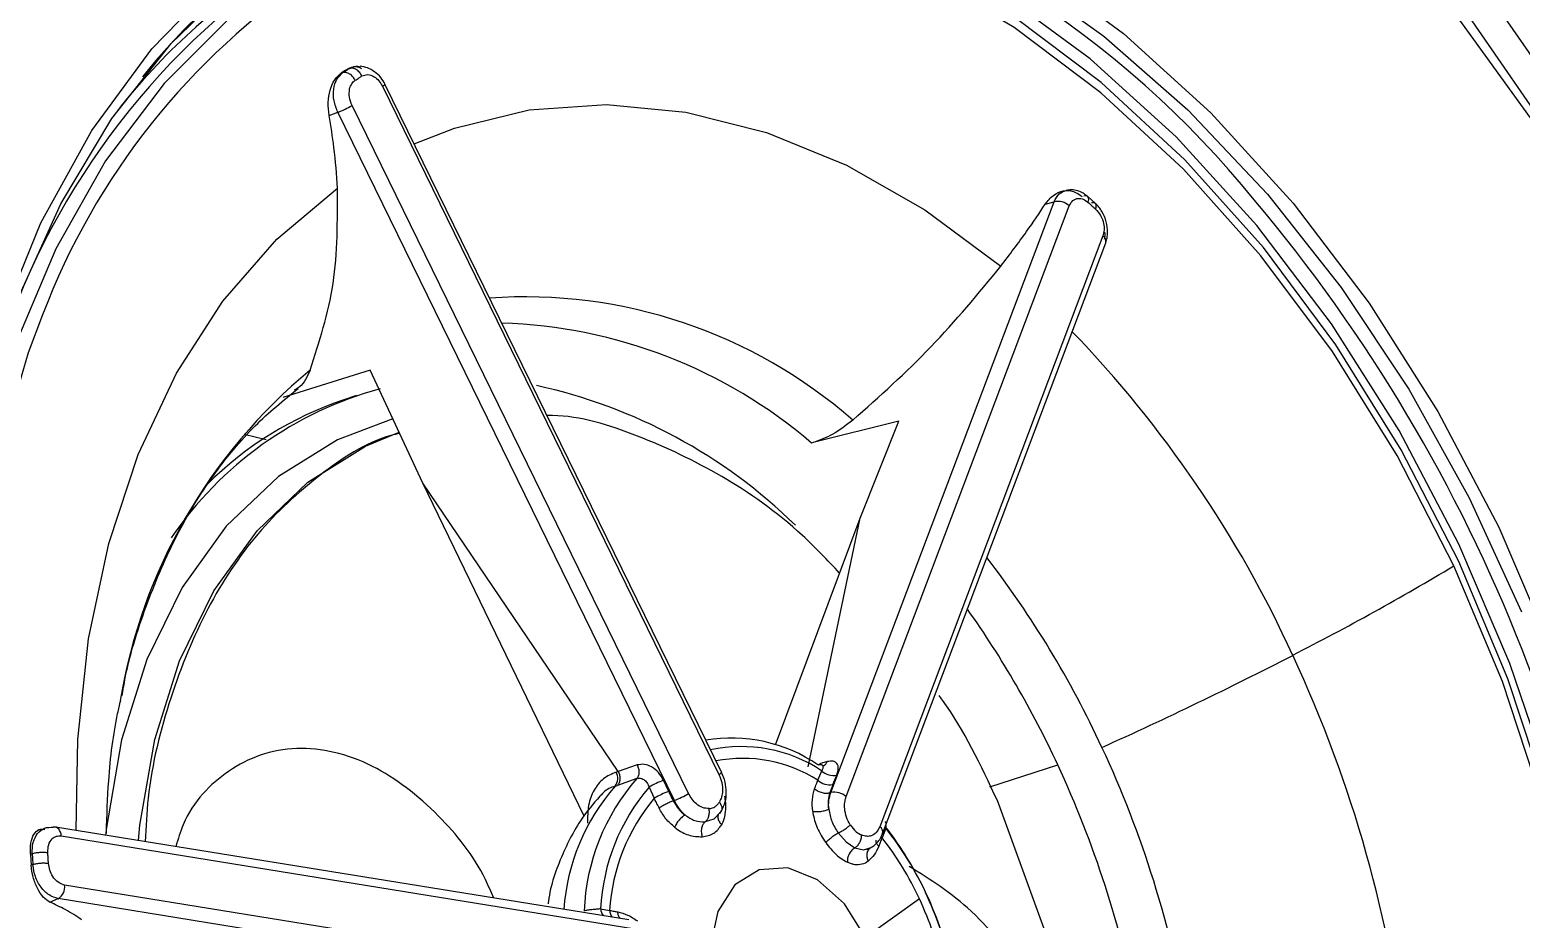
# Model space of a CAD drawing. Extents: x 400 to 501, y 484 to 634.
# Drawn here: x 415.613 to 417.14, y 567.344 to 568.254 of the extents above; entities that cross this region are included whole.
import ezdxf

# ---------------------------------------------------------------- set-up
doc = ezdxf.new("R2010")
doc.units = 0
doc.header["$MEASUREMENT"] = 0
doc.layers.add('DIM', color=3, linetype='Continuous')
doc.layers.add('GEOMETRY', color=3, linetype='Continuous', lineweight=25)

# ---------------------------------------------------------------- blocks, each defined once
blk = doc.blocks.new('2026 GRANDEE')
at = {"layer": 'GEOMETRY'}
for p, q in [((-34.4894, -28.6287), (-34.4929, -28.6309)), ((-34.4911, -28.6305), (-34.4929, -28.6309)), ((-34.4859, -28.6266), (-34.4894, -28.6287)), ((-34.4859, -28.6266), (-34.4841, -28.6261)), ((-34.4507, -28.6445), (-34.1063, -29.3488)), ((-34.1036, -29.3465), (-34.4481, -28.6423)), ((-34.1374, -29.3682), (-34.4818, -28.664)), ((-34.5053, -28.6742), (-34.4964, -28.6711)), ((-34.1519, -29.3754), (-34.4964, -28.6711)), ((-33.7207, -28.7645), (-33.7286, -28.7574)), ((-33.9916, -29.3672), (-33.7632, -28.7626)), ((-33.9761, -29.3714), (-33.7477, -28.7668)), ((-33.7722, -28.765), (-33.7632, -28.7626)), ((-33.7133, -28.7976), (-33.9417, -29.4022)), ((-33.9388, -29.4093), (-33.7104, -28.8047)), ((-34.4631, -28.935), (-34.5526, -28.9628)), ((-34.4094, -29.0506), (-34.4631, -28.935)), ((-34.4772, -28.961), (-34.4902, -28.9653)), ((-33.9221, -28.9873), (-34.0099, -29.0091)), ((-33.9617, -29.0864), (-33.9221, -28.9873)), ((-34.5696, -29.0064), (-34.5923, -29.0008)), ((-34.0099, -29.0091), (-34.0114, -29.0095)), ((-34.2093, -29.3458), (-34.4094, -29.0506)), ((-34.2443, -29.3913), (-34.4094, -29.0506)), ((-34.0484, -29.3184), (-33.9617, -29.0864)), ((-34.0149, -29.341), (-33.9617, -29.0864)), ((-34.1899, -29.339), (-34.2093, -29.3458)), ((-33.9953, -29.3356), (-34.0033, -29.3378)), ((-33.8289, -29.3614), (-33.7595, -29.3389)), ((-34.2093, -29.3458), (-34.2115, -29.3463)), ((-34.1903, -29.3529), (-34.2101, -29.3599)), ((-34.1577, -29.3661), (-34.163, -29.3547)), ((-34.005, -29.3547), (-34.0011, -29.3449)), ((-33.9896, -29.3591), (-33.9857, -29.3494)), ((-34.2126, -29.3607), (-34.2101, -29.3599)), ((-34.1777, -29.3616), (-34.1724, -29.373)), ((-33.9928, -29.3675), (-33.9916, -29.3672)), ((-34.1531, -29.3758), (-34.1519, -29.3754)), ((-33.7652, -29.5292), (-33.8212, -29.3755)), ((-34.1116, -29.3943), (-34.1205, -29.3972)), ((-34.1116, -29.3943), (-34.1051, -29.3876)), ((-34.1055, -29.3886), (-34.1037, -29.386)), ((-34.7991, -29.405), (-34.8034, -29.4061)), ((-34.1984, -29.4976), (-34.7854, -29.4027)), ((-34.7794, -29.4116), (-34.1924, -29.5066)), ((-33.9843, -29.4085), (-33.9761, -29.4178)), ((-33.9404, -29.4124), (-33.9393, -29.4135)), ((-33.9354, -29.4038), (-33.9393, -29.4135)), ((-33.9363, -29.4028), (-33.9354, -29.4038)), ((-34.8111, -29.4302), (-34.8092, -29.4297)), ((-34.8111, -29.4302), (-34.8107, -29.4359)), ((-33.9761, -29.4178), (-33.9671, -29.4239)), ((-33.9671, -29.4239), (-33.9582, -29.4258)), ((-33.9582, -29.4258), (-33.9503, -29.4233)), ((-33.9533, -29.4259), (-33.9552, -29.4255)), ((-34.8107, -29.4359), (-34.8103, -29.4416)), ((-34.8085, -29.441), (-34.8103, -29.4416)), ((-34.7913, -29.4793), (-34.7827, -29.4758)), ((-34.1958, -29.5708), (-34.7827, -29.4758)), ((-34.1891, -29.5569), (-34.7761, -29.4619)), ((-33.9011, -29.476), (-33.9564, -29.5154)), ((-34.2274, -29.4863), (-34.2182, -29.4879))]:
    blk.add_line(p, q, dxfattribs=at)
at = {"layer": 'GEOMETRY', "flags": 128}
for points in [[(-33.3156, -28.5546), (-33.2305, -28.6771)], [(-33.2522, -28.6974), (-33.3354, -28.5775), (-33.4251, -28.4662), (-33.5205, -28.3643), (-33.6207, -28.2728), (-33.7249, -28.1925), (-33.8322, -28.124), (-33.9417, -28.068), (-34.0525, -28.0248), (-34.1635, -27.9949), (-34.274, -27.9786), (-34.3829, -27.9759), (-34.4892, -27.9869), (-34.5922, -28.0114), (-34.6909, -28.0494), (-34.7844, -28.1005), (-34.872, -28.1641), (-34.9529, -28.2399), (-35.0265, -28.3271), (-35.092, -28.4249), (-35.149, -28.5327), (-35.1527, -28.5405)], [(-32.8975, -29.8184), (-32.9097, -29.6701), (-32.9324, -29.5211), (-32.9654, -29.3725), (-33.0084, -29.2257), (-33.061, -29.082), (-33.1227, -28.9429), (-33.193, -28.8094), (-33.2712, -28.6829), (-33.3567, -28.5644), (-33.4486, -28.455), (-33.5461, -28.3558), (-33.6484, -28.2677), (-33.7545, -28.1913), (-33.8302, -28.1455)], [(-34.9065, -29.3753), (-34.9071, -29.2461), (-34.8965, -29.1209), (-34.875, -29.0012), (-34.8429, -28.8885), (-34.8004, -28.7843), (-34.7482, -28.6897), (-34.6869, -28.6062), (-34.6173, -28.5346), (-34.5403, -28.4759), (-34.4567, -28.4308), (-34.3678, -28.3999), (-34.2745, -28.3836), (-34.1781, -28.3821), (-34.0798, -28.3954)], [(-34.0798, -28.3954), (-33.9807, -28.4233), (-33.8823, -28.4655), (-33.7856, -28.5214), (-33.692, -28.5904), (-33.6026, -28.6716), (-33.5184, -28.764), (-33.4407, -28.8663), (-33.3703, -28.9774), (-33.3081, -29.0958), (-33.2549, -29.22), (-33.2115, -29.3485), (-33.1782, -29.4796), (-33.1557, -29.6117), (-33.144, -29.7432)], [(-34.0829, -28.4104), (-33.9884, -28.4368), (-33.8944, -28.4764), (-33.802, -28.5287), (-33.7123, -28.593), (-33.6262, -28.6687), (-33.5449, -28.7549), (-33.4693, -28.8505), (-33.4002, -28.9545), (-33.3385, -29.0655), (-33.2849, -29.1824)], [(-33.9752, -30.7105), (-34.0697, -30.6841), (-34.1636, -30.6446), (-34.2561, -30.5923), (-34.3458, -30.5279), (-34.4318, -30.4522), (-34.5132, -30.366), (-34.5888, -30.2704), (-34.6579, -30.1665), (-34.7196, -30.0554), (-34.7732, -29.9386), (-34.8181, -29.8173), (-34.8537, -29.693), (-34.8797, -29.5671), (-34.8957, -29.4412), (-34.9015, -29.3167), (-34.8971, -29.195), (-34.8825, -29.0776), (-34.8579, -28.9659), (-34.8236, -28.8612), (-34.78, -28.7646), (-34.7276, -28.6774), (-34.667, -28.6005), (-34.5989, -28.5349)], [(-33.2577, -29.3748), (-33.2986, -29.2509), (-33.3488, -29.1309), (-33.4078, -29.0165), (-33.4748, -28.9089), (-33.5489, -28.8096), (-33.6293, -28.7198), (-33.7149, -28.6406), (-33.8046, -28.5731), (-33.8974, -28.518), (-33.9919, -28.4761), (-34.0872, -28.4479), (-34.1818, -28.4338), (-34.2748, -28.4339), (-34.306, -28.4372)], [(-33.1876, -29.7496), (-33.1991, -29.6203), (-33.2213, -29.4904), (-33.2539, -29.3615), (-33.2967, -29.2352), (-33.3489, -29.1131), (-33.41, -28.9967), (-33.4793, -28.8875), (-33.5557, -28.7868), (-33.6384, -28.6961), (-33.7264, -28.6162), (-33.8185, -28.5484), (-33.9135, -28.4934), (-34.0103, -28.4519), (-34.1076, -28.4244)], [(-33.3539, -29.1352), (-33.4121, -29.0222), (-33.4783, -28.916), (-33.5515, -28.8179), (-33.6309, -28.7292), (-33.7154, -28.6511), (-33.804, -28.5844), (-33.8955, -28.53), (-33.9889, -28.4886), (-34.083, -28.4608), (-34.1765, -28.4468), (-34.2682, -28.4469), (-34.3572, -28.4611), (-34.4421, -28.4891), (-34.522, -28.5306)], [(-34.6065, -28.5739), (-34.6742, -28.6415), (-34.734, -28.7209), (-34.7851, -28.8108), (-34.8268, -28.9102)], [(-34.4507, -28.6445), (-34.4495, -28.6437), (-34.4487, -28.6431), (-34.4482, -28.6426), (-34.4481, -28.6423), (-34.4481, -28.6423)], [(-34.4181, -28.7035), (-34.3768, -28.6872), (-34.3006, -28.6686), (-34.2213, -28.6631), (-34.14, -28.6708), (-34.0577, -28.6916), (-33.9758, -28.7251), (-33.8954, -28.771), (-33.8176, -28.8284)], [(-34.7642, -29.4061), (-34.7626, -29.3129), (-34.7515, -29.2099), (-34.7307, -29.1122), (-34.7006, -29.0212), (-34.6615, -28.9382), (-34.614, -28.8645), (-34.5588, -28.801), (-34.4967, -28.7487)], [(-34.7985, -28.8783), (-34.8133, -28.9172), (-34.8448, -29.0235), (-34.8662, -29.1367), (-34.8772, -29.2551), (-34.8777, -29.3775), (-34.8677, -29.5022), (-34.8472, -29.6277), (-34.8166, -29.7524), (-34.7763, -29.8747), (-34.7471, -29.9474)], [(-34.44, -28.9847), (-34.4967, -29.0061), (-34.5571, -29.0438), (-34.6105, -29.0947), (-34.6557, -29.1575), (-34.6917, -29.231), (-34.7177, -29.3134), (-34.7331, -29.4029), (-34.734, -29.411)], [(-34.7005, -29.4164), (-34.6989, -29.4005), (-34.6838, -29.313), (-34.6584, -29.2325), (-34.6232, -29.1607), (-34.579, -29.0993), (-34.5269, -29.0496), (-34.4679, -29.0127), (-34.4336, -28.9985)], [(-33.5586, -30.5978), (-33.4848, -30.5432), (-33.4179, -30.4764), (-33.3589, -30.3981), (-33.3085, -30.3093), (-33.2672, -30.2111), (-33.2357, -30.1048), (-33.2143, -29.9917), (-33.2033, -29.8732), (-33.2028, -29.7509), (-33.2129, -29.6261), (-33.2333, -29.5007), (-33.2639, -29.376), (-33.3043, -29.2536), (-33.3539, -29.1352)], [(-34.7854, -29.4027), (-34.7861, -29.4026), (-34.7876, -29.4028)], [(-34.7794, -29.4116), (-34.7797, -29.4095), (-34.7803, -29.4076), (-34.7811, -29.4059), (-34.7821, -29.4045), (-34.7833, -29.4035), (-34.7847, -29.4028), (-34.7854, -29.4027)], [(-33.9564, -29.5154), (-33.9779, -29.4812), (-34.0054, -29.4565), (-34.0357, -29.4444), (-34.065, -29.4462), (-34.0899, -29.4617), (-34.1073, -29.4891), (-34.1151, -29.5251), (-34.1124, -29.5653), (-34.0996, -29.6049)]]:
    blk.add_lwpolyline(points, dxfattribs=at)
at = {"layer": 'GEOMETRY'}
for centre, radius, start, end in [((-34.2227, -29.0078), 0.6027, 77.508, 141.7827), ((-34.3389, -29.3935), 1.0048, 39.0388, 75.7961), ((-34.1111, -29.1519), 0.7691, 124.2656, 162.8162), ((-34.2077, -29.0723), 0.6533, 122.4438, 141.9731), ((-34.1165, -29.1369), 0.7294, 123.7724, 159.2317), ((-34.5319, -28.5809), 0.097, 291.4635, 301.0775), ((-33.7597, -28.7802), 0.018, 48.086, 101.4133), ((-34.8163, -29.8219), 1.6458, 2.695, 40.1551), ((-33.7169, -28.8032), 0.00669, 347.3517, 56.9976), ((-34.3049, -29.3695), 0.5096, 48.796, 94.0568), ((-34.3436, -29.3973), 0.5106, 49.4151, 88.3015), ((-34.6, -29.7214), 1.1889, 24.5836, 43.9925), ((-34.1703, -29.3638), 0.5563, 129.5808, 170.5925), ((-34.3536, -29.3194), 0.3787, 105.2237, 145.8277), ((-34.4093, -29.4836), 0.5454, 45.6411, 77.6732), ((-34.3751, -29.3072), 0.3608, 108.5986, 134.9529), ((-34.6372, -29.7478), 1.0168, 24.8206, 37.6464), ((-34.7775, -26.7637), 2.7659, 297.0666, 300.9764), ((-34.6759, -29.7641), 1.0103, 24.8913, 35.3574), ((-35.4444, -25.4836), 4.2094, 294.2686, 297.2207), ((-34.7294, -29.7914), 1.3357, 6.4169, 25.0087), ((-34.0939, -29.4699), 0.1585, 55.8321, 99.4034), ((-34.0834, -29.4695), 0.1493, 56.5831, 102.1496), ((-34.712, -29.7859), 1.1008, 9.7125, 24.983), ((-34.0817, -29.4742), 0.142, 57.3385, 101.2113), ((-34.7362, -29.7939), 1.0775, 10.8727, 24.9767), ((-34.0258, -29.4969), 0.2186, 138.8231, 177.768), ((-34.2229, -29.3526), 0.0131, 321.8271, 28.9032), ((-34.1352, -29.4329), 0.083, 109.57, 120.804), ((-34.108, -29.3439), 0.00513, 290.1942, 329.9943), ((-33.9927, -29.341), 0.0184, 227.8634, 279.826), ((-33.9888, -29.3313), 0.0184, 227.8634, 279.826), ((-34.0494, -29.5026), 0.2163, 138.9932, 175.8132), ((-34.0188, -29.4971), 0.2089, 139.5606, 177.0305), ((-34.1299, -29.4443), 0.083, 109.57, 120.8039), ((-34.1874, -29.2851), 0.097, 291.4634, 301.0775), ((-33.9881, -29.3848), 0.018, 48.0861, 101.4134), ((-34.0199, -29.5002), 0.1987, 140.1651, 176.426), ((-33.945, -29.4076), 0.00637, 338.662, 58.0748), ((-34.189, -29.6092), 0.3172, 24.8339, 38.0825), ((-34.2049, -29.6117), 0.3411, 28.645, 37.9582), ((-34.1956, -29.611), 0.3326, 24.821, 38.5342), ((-34.7902, -29.4637), 0.0143, 301.5852, 7.293), ((-34.213, -29.6212), 0.3441, 12.4178, 24.9655), ((-34.2382, -29.6295), 0.3789, 13.048, 24.9647), ((-34.2217, -29.6241), 0.3618, 12.0017, 24.9662), ((-34.2161, -29.486), 0.0112, 181.2121, 221.0241), ((-34.2066, -29.4875), 0.0115, 181.7195, 219.6502)]:
    blk.add_arc(centre, radius, start, end, dxfattribs=at)
at = {"layer": 'GEOMETRY', "ltscale": 16}
for points, knots in [([(-31.556, -32.1956), (-31.5822, -32.0229), (-31.6347, -31.6778), (-31.7208, -31.1566), (-31.8153, -30.632), (-31.9123, -30.1625), (-32.0128, -29.7509), (-32.1135, -29.399), (-32.2234, -29.0796), (-32.3403, -28.7951), (-32.46, -28.5463), (-32.595, -28.3079), (-32.745, -28.0834), (-32.9094, -27.8763), (-33.086, -27.6894), (-33.2724, -27.5237), (-33.4873, -27.3632), (-33.7302, -27.2147), (-33.9991, -27.0834), (-34.3146, -26.9604), (-34.6754, -26.856), (-35.0792, -26.7774), (-35.4802, -26.7272), (-35.7468, -26.7219), (-35.88, -26.7193)], [0, 0, 0, 0, 0.062502, 0.124939, 0.187396, 0.24991, 0.291592, 0.333248, 0.374925, 0.406188, 0.437417, 0.468625, 0.499827, 0.531032, 0.562248, 0.593476, 0.62472, 0.666375, 0.70802, 0.749674, 0.812171, 0.874705, 0.937345, 1, 1, 1, 1]), ([(-38.1892, -27.6775), (-38.1293, -27.8607), (-38.0095, -28.2269), (-37.7964, -28.7673), (-37.5603, -29.2973), (-37.3001, -29.8149), (-37.0183, -30.3193), (-36.7166, -30.8096), (-36.3971, -31.2849), (-36.0622, -31.7437), (-35.7143, -32.1846), (-35.3763, -32.5824), (-35.0527, -32.9391), (-34.7456, -33.2565), (-34.4605, -33.5302), (-34.1977, -33.7635), (-33.9572, -33.9595), (-33.7118, -34.1381), (-33.4884, -34.2753), (-33.2903, -34.3694), (-33.1206, -34.4249), (-32.9537, -34.4486), (-32.7901, -34.4412), (-32.6283, -34.4082), (-32.4693, -34.3506), (-32.316, -34.2674), (-32.1717, -34.159), (-32.0388, -34.0275), (-31.9188, -33.8759), (-31.8111, -33.7088), (-31.7505, -33.5869), (-31.7202, -33.5259)], [0, 0, 0, 0, 0.050311, 0.100585, 0.150821, 0.201037, 0.251271, 0.301552, 0.351835, 0.402074, 0.452287, 0.502444, 0.544203, 0.585876, 0.627463, 0.658649, 0.689819, 0.720947, 0.752015, 0.772699, 0.793331, 0.813979, 0.834698, 0.855423, 0.876085, 0.896715, 0.91733, 0.937947, 0.95859, 0.979267, 1, 1, 1, 1]), ([(-37.493, -28.2701), (-37.413, -28.4284), (-37.253, -28.7448), (-37.0027, -29.2118), (-36.7436, -29.6718), (-36.4733, -30.122), (-36.1899, -30.559), (-35.8906, -30.9772), (-35.5858, -31.3528), (-35.2774, -31.6821), (-34.969, -31.9649), (-34.6484, -32.212), (-34.3544, -32.3956), (-34.0928, -32.5248), (-33.8666, -32.6108), (-33.6587, -32.6621), (-33.4718, -32.6784), (-33.3086, -32.662), (-33.1824, -32.6133), (-33.0918, -32.5514), (-33.0521, -32.5105), (-33.0322, -32.4901)], [0, 0, 0, 0, 0.071795, 0.143548, 0.215334, 0.287182, 0.358986, 0.430727, 0.502375, 0.564979, 0.627394, 0.68975, 0.752024, 0.793444, 0.834758, 0.876107, 0.907207, 0.938182, 0.969078, 0.984539, 1, 1, 1, 1])]:
    blk.add_open_spline(points, degree=3, knots=knots, dxfattribs=at)
at = {"layer": 'GEOMETRY'}
for points, knots in [([(-34.5053, -28.6742), (-34.5058, -28.6698), (-34.5068, -28.6612), (-34.5047, -28.6481), (-34.5, -28.6371), (-34.4953, -28.633), (-34.4929, -28.6309)], [0, 0, 0, 0, 0.261462, 0.513456, 0.758606, 1, 1, 1, 1]), ([(-34.4964, -28.6711), (-34.4979, -28.6672), (-34.5009, -28.6593), (-34.5012, -28.6471), (-34.498, -28.6366), (-34.4934, -28.6325), (-34.4911, -28.6305)], [0, 0, 0, 0, 0.250249, 0.50004, 0.749811, 1, 1, 1, 1]), ([(-34.4876, -28.6283), (-34.4883, -28.6287), (-34.4894, -28.6294), (-34.4906, -28.6302), (-34.4911, -28.6305)], [0, 0, 0, 0, 0.5599995, 1, 1, 1, 1]), ([(-34.4786, -28.6383), (-34.4793, -28.6371), (-34.4808, -28.6345), (-34.4842, -28.6317), (-34.4879, -28.6301), (-34.4901, -28.6304), (-34.4911, -28.6305)], [0, 0, 0, 0, 0.241095, 0.499999, 0.758904, 1, 1, 1, 1]), ([(-34.4841, -28.6261), (-34.4848, -28.6265), (-34.4859, -28.6272), (-34.4871, -28.628), (-34.4876, -28.6283)], [0, 0, 0, 0, 0.56, 1, 1, 1, 1]), ([(-34.4859, -28.6266), (-34.4833, -28.6254), (-34.4786, -28.6233), (-34.474, -28.6254), (-34.4721, -28.6264)], [0, 0, 0, 0, 0.56629, 1, 1, 1, 1]), ([(-34.4841, -28.6261), (-34.4814, -28.6247), (-34.478, -28.623), (-34.474, -28.6242), (-34.4731, -28.6245)], [0, 0, 0, 0, 0.774567, 1, 1, 1, 1]), ([(-34.4717, -28.6339), (-34.4724, -28.6327), (-34.4739, -28.6301), (-34.4772, -28.6273), (-34.4809, -28.6257), (-34.483, -28.626), (-34.4841, -28.6261)], [0, 0, 0, 0, 0.241096, 0.5, 0.758905, 1, 1, 1, 1]), ([(-34.4786, -28.6383), (-34.4773, -28.6375), (-34.475, -28.636), (-34.4727, -28.6346), (-34.4717, -28.6339)], [0, 0, 0, 0, 0.560002, 1, 1, 1, 1]), ([(-34.4479, -28.6425), (-34.4493, -28.6401), (-34.4521, -28.6352), (-34.4586, -28.6294), (-34.4659, -28.6252), (-34.471, -28.6244), (-34.4736, -28.624)], [0, 0, 0, 0, 0.244668, 0.492592, 0.74473, 1, 1, 1, 1]), ([(-34.4717, -28.6339), (-34.4697, -28.6332), (-34.4658, -28.6317), (-34.4595, -28.634), (-34.4542, -28.6385), (-34.4519, -28.6425), (-34.4507, -28.6445)], [0, 0, 0, 0, 0.278683, 0.558016, 0.778953, 1, 1, 1, 1]), ([(-34.4818, -28.664), (-34.4829, -28.6612), (-34.485, -28.6556), (-34.4847, -28.6476), (-34.4825, -28.6416), (-34.4799, -28.6394), (-34.4786, -28.6383)], [0, 0, 0, 0, 0.2783949, 0.5577159, 0.7787918, 1, 1, 1, 1]), ([(-34.4967, -28.7487), (-34.4976, -28.7349), (-34.4993, -28.7102), (-34.5035, -28.6852), (-34.5053, -28.6742)], [0, 0, 0, 0, 0.560165, 1, 1, 1, 1]), ([(-34.5247, -28.935), (-34.5153, -28.9061), (-34.4966, -28.8484), (-34.4966, -28.7819), (-34.4967, -28.7487)], [0, 0, 0, 0, 0.500491, 1, 1, 1, 1]), ([(-33.7722, -28.765), (-33.7696, -28.7617), (-33.7644, -28.7553), (-33.754, -28.7508), (-33.7433, -28.7511), (-33.7373, -28.7552), (-33.7343, -28.7573)], [0, 0, 0, 0, 0.261463, 0.513456, 0.758607, 1, 1, 1, 1]), ([(-33.7632, -28.7626), (-33.7617, -28.7596), (-33.7587, -28.7538), (-33.7534, -28.7519), (-33.7509, -28.751)], [0, 0, 0, 0, 0.516202, 1, 1, 1, 1]), ([(-33.7293, -28.757), (-33.7307, -28.7559), (-33.7337, -28.7534), (-33.7392, -28.7512), (-33.7452, -28.7501), (-33.749, -28.7507), (-33.751, -28.751)], [0, 0, 0, 0, 0.211238, 0.471664, 0.734995, 1, 1, 1, 1]), ([(-33.7477, -28.7668), (-33.7466, -28.7648), (-33.7444, -28.7607), (-33.7389, -28.7588), (-33.7333, -28.7597), (-33.7301, -28.762), (-33.7285, -28.7632)], [0, 0, 0, 0, 0.278395, 0.557716, 0.778792, 1, 1, 1, 1]), ([(-33.7285, -28.7632), (-33.7281, -28.7622), (-33.7275, -28.76), (-33.7281, -28.7576), (-33.7299, -28.7564), (-33.7317, -28.7567), (-33.7326, -28.7568)], [0, 0, 0, 0, 0.241095, 0.499999, 0.758904, 1, 1, 1, 1]), ([(-33.8176, -28.8284), (-33.8087, -28.8167), (-33.7928, -28.7957), (-33.7785, -28.7744), (-33.7722, -28.765)], [0, 0, 0, 0, 0.5601657, 1, 1, 1, 1]), ([(-33.7285, -28.7632), (-33.727, -28.7645), (-33.7244, -28.7668), (-33.7219, -28.7691), (-33.7207, -28.7701)], [0, 0, 0, 0, 0.560002, 1, 1, 1, 1]), ([(-33.7207, -28.7701), (-33.7204, -28.7691), (-33.7198, -28.7669), (-33.7204, -28.7646), (-33.7221, -28.7633), (-33.7239, -28.7636), (-33.7248, -28.7638)], [0, 0, 0, 0, 0.241096, 0.5, 0.758905, 1, 1, 1, 1]), ([(-33.7103, -28.8044), (-33.7098, -28.8027), (-33.7088, -28.7996), (-33.7082, -28.7924), (-33.7094, -28.783), (-33.7131, -28.7741), (-33.7173, -28.7679), (-33.7197, -28.7655), (-33.721, -28.7643)], [0, 0, 0, 0, 0.129744, 0.256041, 0.503037, 0.748594, 0.873015, 1, 1, 1, 1]), ([(-33.7207, -28.7701), (-33.7189, -28.7722), (-33.7152, -28.7763), (-33.7124, -28.7844), (-33.7117, -28.7918), (-33.7127, -28.7957), (-33.7133, -28.7976)], [0, 0, 0, 0, 0.278678, 0.557972, 0.778901, 1, 1, 1, 1]), ([(-33.7116, -28.7937), (-33.7114, -28.7947), (-33.7109, -28.7974), (-33.7116, -28.7998), (-33.7121, -28.8013)], [0, 0, 0, 0, 0.344652, 1, 1, 1, 1]), ([(-33.9692, -28.9861), (-33.9419, -28.9617), (-33.8872, -28.9131), (-33.8408, -28.8566), (-33.8176, -28.8284)], [0, 0, 0, 0, 0.500491, 1, 1, 1, 1]), ([(-34.5247, -28.935), (-34.5277, -28.9416), (-34.5316, -28.9502), (-34.5391, -28.9545), (-34.5409, -28.9554)], [0, 0, 0, 0, 0.76688, 1, 1, 1, 1]), ([(-34.7173, -29.2684), (-34.7162, -29.2621), (-34.7104, -29.228), (-34.6919, -29.172), (-34.6621, -29.1023), (-34.6248, -29.0418), (-34.5831, -28.9912), (-34.5519, -28.9658), (-34.5369, -28.9536)], [0, 0, 0, 0, 0.043982, 0.237249, 0.430548, 0.624357, 0.819481, 1, 1, 1, 1]), ([(-33.9827, -29.1427), (-33.9953, -29.1294), (-34.0329, -29.0897), (-34.1031, -29.0408), (-34.1891, -29.0004), (-34.2501, -28.9812), (-34.2803, -28.9814), (-34.2822, -28.9814)], [0, 0, 0, 0, 0.140394, 0.420753, 0.701112, 0.981471, 1, 1, 1, 1]), ([(-33.9692, -28.9861), (-33.9761, -28.9914), (-33.9899, -29.002), (-34.0033, -29.0067), (-34.0099, -29.0091)], [0, 0, 0, 0, 0.499405, 1, 1, 1, 1]), ([(-34.4331, -28.9995), (-34.4361, -29.0003), (-34.4659, -29.0076), (-34.5161, -29.0409), (-34.5801, -29.0993), (-34.6318, -29.1769), (-34.6692, -29.2688), (-34.6901, -29.3504), (-34.6928, -29.4026), (-34.6936, -29.4175)], [0, 0, 0, 0, 0.019921, 0.201394, 0.382866, 0.564339, 0.745811, 0.927283, 1, 1, 1, 1]), ([(-34.7333, -29.4087), (-34.7327, -29.3907), (-34.7313, -29.3474), (-34.7255, -29.3019), (-34.7197, -29.2775), (-34.7186, -29.2731)], [0, 0, 0, 0, 0.368017, 0.886631, 1, 1, 1, 1]), ([(-33.8212, -29.3755), (-33.8382, -29.3394), (-33.8561, -29.3014), (-33.8798, -29.2694), (-33.881, -29.2678)], [0, 0, 0, 0, 0.949581, 1, 1, 1, 1]), ([(-34.3368, -29.4753), (-34.3395, -29.4688), (-34.3533, -29.4365), (-34.3949, -29.3851), (-34.4497, -29.3427), (-34.4999, -29.3245), (-34.5391, -29.3205), (-34.5759, -29.327), (-34.6176, -29.3491), (-34.6495, -29.3809), (-34.6599, -29.4149), (-34.6622, -29.4226)], [0, 0, 0, 0, 0.038762, 0.195226, 0.377193, 0.476842, 0.574566, 0.675348, 0.771289, 0.948274, 1, 1, 1, 1]), ([(-34.1899, -29.339), (-34.1894, -29.3403), (-34.1884, -29.3428), (-34.188, -29.3468), (-34.1886, -29.3505), (-34.1898, -29.3521), (-34.1903, -29.3529)], [0, 0, 0, 0, 0.242363, 0.499999, 0.757635, 1, 1, 1, 1]), ([(-34.163, -29.3547), (-34.1646, -29.3519), (-34.1678, -29.3464), (-34.175, -29.3406), (-34.1829, -29.3377), (-34.1875, -29.3386), (-34.1899, -29.339)], [0, 0, 0, 0, 0.255068, 0.505102, 0.752739, 1, 1, 1, 1]), ([(-34.0048, -29.3387), (-34.0043, -29.3386), (-34.0032, -29.3384), (-34.0019, -29.3384), (-34.0008, -29.3388), (-34, -29.3395), (-33.9997, -29.3405), (-33.9997, -29.3422), (-34.0005, -29.3438), (-34.0011, -29.3449)], [0, 0, 0, 0, 0.115625, 0.232876, 0.352376, 0.474696, 0.600347, 0.72977, 1, 1, 1, 1]), ([(-33.9994, -29.3396), (-33.9994, -29.3396), (-33.9984, -29.3395), (-33.9968, -29.3383), (-33.9958, -29.3365), (-33.9953, -29.3356)], [0, 0, 0, 0, 0.01868, 0.510934, 1, 1, 1, 1]), ([(-33.9857, -29.3494), (-33.985, -29.347), (-33.9835, -29.3423), (-33.985, -29.3372), (-33.989, -29.3345), (-33.9932, -29.3352), (-33.9953, -29.3356)], [0, 0, 0, 0, 0.255068, 0.505102, 0.752739, 1, 1, 1, 1]), ([(-34.2115, -29.3463), (-34.216, -29.3483), (-34.2252, -29.3522), (-34.2347, -29.3643), (-34.2406, -29.3798), (-34.2407, -29.3923), (-34.2407, -29.3986)], [0, 0, 0, 0, 0.25096, 0.500499, 0.749879, 1, 1, 1, 1]), ([(-34.1903, -29.3529), (-34.1898, -29.3527), (-34.1887, -29.3524), (-34.1869, -29.3525), (-34.1851, -29.3529), (-34.1832, -29.3539), (-34.1815, -29.3552), (-34.1794, -29.3576), (-34.1784, -29.36), (-34.1777, -29.3616)], [0, 0, 0, 0, 0.115625, 0.232876, 0.352376, 0.474696, 0.600347, 0.72977, 1, 1, 1, 1]), ([(-34.1063, -29.3488), (-34.1052, -29.3515), (-34.1029, -29.357), (-34.1023, -29.3652), (-34.1033, -29.372), (-34.105, -29.3753), (-34.1058, -29.377)], [0, 0, 0, 0, 0.279392, 0.559573, 0.778985, 1, 1, 1, 1]), ([(-34.1034, -29.3854), (-34.1021, -29.3826), (-34.0994, -29.3772), (-34.0984, -29.367), (-34.0995, -29.3564), (-34.1022, -29.3498), (-34.1036, -29.3465)], [0, 0, 0, 0, 0.255971, 0.505712, 0.752504, 1, 1, 1, 1]), ([(-34.0083, -29.3634), (-34.0077, -29.3617), (-34.0067, -29.3588), (-34.0055, -29.3559), (-34.005, -29.3547)], [0, 0, 0, 0, 0.559971, 1, 1, 1, 1]), ([(-34.2228, -29.3653), (-34.2298, -29.3729), (-34.2473, -29.392), (-34.2673, -29.4301), (-34.2789, -29.4622), (-34.2811, -29.4803), (-34.2812, -29.4812)], [0, 0, 0, 0, 0.241212, 0.606295, 0.980543, 1, 1, 1, 1]), ([(-34.2126, -29.3607), (-34.2169, -29.3622), (-34.2223, -29.3641), (-34.2257, -29.3688), (-34.2265, -29.3698)], [0, 0, 0, 0, 0.785401, 1, 1, 1, 1]), ([(-34.1577, -29.3661), (-34.1569, -29.3679), (-34.1554, -29.3711), (-34.1538, -29.3744), (-34.1531, -29.3758)], [0, 0, 0, 0, 0.559996, 1, 1, 1, 1]), ([(-34.1164, -29.3836), (-34.1186, -29.3835), (-34.1229, -29.3832), (-34.129, -29.3794), (-34.1339, -29.3743), (-34.1362, -29.3702), (-34.1374, -29.3682)], [0, 0, 0, 0, 0.279775, 0.557669, 0.777003, 1, 1, 1, 1]), ([(-34.0103, -29.3864), (-34.0106, -29.3823), (-34.0113, -29.3741), (-34.0093, -29.3669), (-34.0083, -29.3634)], [0, 0, 0, 0, 0.499734, 1, 1, 1, 1]), ([(-34.0083, -29.3634), (-34.0073, -29.3642), (-34.005, -29.3658), (-34.0007, -29.3675), (-33.9963, -29.3682), (-33.9939, -29.3677), (-33.9928, -29.3675)], [0, 0, 0, 0, 0.2408679, 0.5, 0.7591321, 1, 1, 1, 1]), ([(-33.9928, -29.3675), (-33.9935, -29.3701), (-33.9949, -29.3753), (-33.9942, -29.3813), (-33.9939, -29.3843)], [0, 0, 0, 0, 0.497544, 1, 1, 1, 1]), ([(-33.9939, -29.3843), (-33.994, -29.3812), (-33.9941, -29.375), (-33.9925, -29.3698), (-33.9916, -29.3672)], [0, 0, 0, 0, 0.500163, 1, 1, 1, 1]), ([(-33.9896, -29.3591), (-33.9902, -29.3607), (-33.9913, -29.3635), (-33.9923, -29.3662), (-33.9928, -29.3675)], [0, 0, 0, 0, 0.559996, 1, 1, 1, 1]), ([(-34.1676, -29.383), (-34.1685, -29.3811), (-34.1702, -29.3778), (-34.1717, -29.3745), (-34.1724, -29.373)], [0, 0, 0, 0, 0.559971, 1, 1, 1, 1]), ([(-34.1531, -29.3758), (-34.1542, -29.3762), (-34.1564, -29.3772), (-34.1606, -29.3791), (-34.1646, -29.3812), (-34.1666, -29.3824), (-34.1676, -29.383)], [0, 0, 0, 0, 0.2408679, 0.5, 0.7591321, 1, 1, 1, 1]), ([(-34.1516, -29.4028), (-34.1547, -29.4), (-34.161, -29.3945), (-34.1654, -29.3868), (-34.1676, -29.383)], [0, 0, 0, 0, 0.4997337, 1, 1, 1, 1]), ([(-34.1531, -29.3758), (-34.1514, -29.3786), (-34.1481, -29.3842), (-34.1434, -29.3882), (-34.141, -29.3902)], [0, 0, 0, 0, 0.497544, 1, 1, 1, 1]), ([(-34.141, -29.3902), (-34.1431, -29.3881), (-34.1473, -29.3838), (-34.1504, -29.3782), (-34.1519, -29.3754)], [0, 0, 0, 0, 0.500163, 1, 1, 1, 1]), ([(-34.1205, -29.3972), (-34.1197, -29.3965), (-34.1181, -29.3951), (-34.1166, -29.3916), (-34.1159, -29.3876), (-34.1162, -29.385), (-34.1164, -29.3836)], [0, 0, 0, 0, 0.25, 0.5, 0.75, 1, 1, 1, 1]), ([(-34.1164, -29.3836), (-34.1152, -29.3835), (-34.1131, -29.3832), (-34.1112, -29.3822), (-34.1104, -29.3817)], [0, 0, 0, 0, 0.564334, 1, 1, 1, 1]), ([(-34.1104, -29.3817), (-34.1095, -29.381), (-34.1077, -29.3798), (-34.1064, -29.3778), (-34.1058, -29.377)], [0, 0, 0, 0, 0.554763, 1, 1, 1, 1]), ([(-34.1051, -29.3876), (-34.1044, -29.387), (-34.1032, -29.3858), (-34.1028, -29.383), (-34.1036, -29.38), (-34.1051, -29.378), (-34.1058, -29.377)], [0, 0, 0, 0, 0.25, 0.5, 0.75, 1, 1, 1, 1]), ([(-34.1034, -29.4001), (-34.1031, -29.3994), (-34.1021, -29.3975), (-34.1013, -29.3952), (-34.1002, -29.3915), (-34.0992, -29.3858), (-34.0992, -29.3786), (-34.0999, -29.3732), (-34.1001, -29.3715), (-34.1002, -29.371), (-34.1003, -29.3708)], [0, 0, 0, 0, 0.086835, 0.245405, 0.271126, 0.493318, 0.846308, 0.948648, 0.980749, 1, 1, 1, 1]), ([(-34.0103, -29.3864), (-34.0092, -29.3866), (-34.0074, -29.3868), (-34.0045, -29.3867), (-34.0021, -29.3865), (-33.9997, -29.3861), (-33.9968, -29.3855), (-33.995, -29.3848), (-33.9939, -29.3843)], [0, 0, 0, 0, 0.239694, 0.368513, 0.5, 0.631487, 0.760306, 1, 1, 1, 1]), ([(-33.9939, -29.3843), (-33.993, -29.3886), (-33.9914, -29.3971), (-33.9866, -29.4047), (-33.9843, -29.4085)], [0, 0, 0, 0, 0.497992, 1, 1, 1, 1]), ([(-33.9719, -29.4002), (-33.9733, -29.3977), (-33.9761, -29.3925), (-33.9777, -29.3844), (-33.9777, -29.3771), (-33.9767, -29.3733), (-33.9761, -29.3714)], [0, 0, 0, 0, 0.27932, 0.557326, 0.776823, 1, 1, 1, 1]), ([(-34.141, -29.3902), (-34.142, -29.3908), (-34.1434, -29.3917), (-34.1455, -29.3937), (-34.1471, -29.3954), (-34.1486, -29.3973), (-34.1502, -29.3999), (-34.1511, -29.4016), (-34.1516, -29.4028)], [0, 0, 0, 0, 0.239694, 0.3685129, 0.4999999, 0.631487, 0.7603059, 1, 1, 1, 1]), ([(-34.141, -29.3901), (-34.1376, -29.3924), (-34.1309, -29.3969), (-34.124, -29.3971), (-34.1205, -29.3972)], [0, 0, 0, 0, 0.497994, 1, 1, 1, 1]), ([(-34.1205, -29.3972), (-34.1213, -29.398), (-34.1228, -29.3996), (-34.1242, -29.4036), (-34.1245, -29.4082), (-34.1237, -29.4111), (-34.1234, -29.4125)], [0, 0, 0, 0, 0.240495, 0.499938, 0.759416, 1, 1, 1, 1]), ([(-34.1234, -29.4125), (-34.1191, -29.4117), (-34.1107, -29.4101), (-34.1059, -29.4034), (-34.1034, -29.4001)], [0, 0, 0, 0, 0.499434, 1, 1, 1, 1]), ([(-34.1051, -29.3876), (-34.1058, -29.3883), (-34.1073, -29.3898), (-34.1076, -29.3932), (-34.1064, -29.3969), (-34.1044, -29.399), (-34.1034, -29.4001)], [0, 0, 0, 0, 0.240558, 0.500062, 0.759531, 1, 1, 1, 1]), ([(-34.0103, -29.3864), (-34.0102, -29.387), (-34.0094, -29.3926), (-34.0061, -29.404), (-34.0001, -29.4136), (-33.997, -29.4185)], [0, 0, 0, 0, 0.057282, 0.507296, 1, 1, 1, 1]), ([(-33.9843, -29.4085), (-33.9832, -29.408), (-33.981, -29.407), (-33.9774, -29.4048), (-33.9742, -29.4024), (-33.9726, -29.401), (-33.9719, -29.4002)], [0, 0, 0, 0, 0.25, 0.5, 0.75, 1, 1, 1, 1]), ([(-33.9719, -29.4002), (-33.9699, -29.4029), (-33.9664, -29.4076), (-33.962, -29.4098), (-33.9601, -29.4108)], [0, 0, 0, 0, 0.5593415, 1, 1, 1, 1]), ([(-33.9354, -29.4038), (-33.9352, -29.4023), (-33.9349, -29.4002), (-33.9353, -29.3981), (-33.9357, -29.3973), (-33.9359, -29.397)], [0, 0, 0, 0, 0.514431, 0.760806, 1, 1, 1, 1]), ([(-34.8111, -29.4302), (-34.8111, -29.4263), (-34.811, -29.4184), (-34.8077, -29.4094), (-34.8025, -29.4041), (-34.7983, -29.4047), (-34.7962, -29.405)], [0, 0, 0, 0, 0.241639, 0.487792, 0.7398, 1, 1, 1, 1]), ([(-34.8092, -29.4297), (-34.8092, -29.4257), (-34.809, -29.4176), (-34.8055, -29.4119), (-34.8038, -29.409)], [0, 0, 0, 0, 0.500417, 1, 1, 1, 1]), ([(-34.8038, -29.409), (-34.8015, -29.4069), (-34.7969, -29.4026), (-34.7907, -29.4027), (-34.7876, -29.4028)], [0, 0, 0, 0, 0.499541, 1, 1, 1, 1]), ([(-34.7932, -29.4287), (-34.7931, -29.4259), (-34.7929, -29.4203), (-34.7893, -29.4145), (-34.7846, -29.4115), (-34.7811, -29.4116), (-34.7794, -29.4116)], [0, 0, 0, 0, 0.2786913, 0.5580207, 0.7789551, 1, 1, 1, 1]), ([(-34.1516, -29.4028), (-34.1511, -29.4032), (-34.1467, -29.4066), (-34.137, -29.4119), (-34.128, -29.4123), (-34.1234, -29.4125)], [0, 0, 0, 0, 0.0569455, 0.5071804, 1, 1, 1, 1]), ([(-33.997, -29.4185), (-33.9963, -29.4178), (-33.9949, -29.4162), (-33.9915, -29.4134), (-33.9877, -29.4106), (-33.9854, -29.4092), (-33.9843, -29.4085)], [0, 0, 0, 0, 0.240496, 0.499966, 0.759455, 1, 1, 1, 1]), ([(-33.9671, -29.4239), (-33.9662, -29.4232), (-33.9644, -29.4218), (-33.9621, -29.4185), (-33.9605, -29.4147), (-33.9602, -29.4121), (-33.9601, -29.4108)], [0, 0, 0, 0, 0.25, 0.5, 0.75, 1, 1, 1, 1]), ([(-33.9417, -29.4022), (-33.9427, -29.4043), (-33.9448, -29.4085), (-33.9498, -29.4116), (-33.955, -29.4124), (-33.9584, -29.4113), (-33.9601, -29.4108)], [0, 0, 0, 0, 0.279557, 0.559889, 0.77945, 1, 1, 1, 1]), ([(-33.9531, -29.4248), (-33.9515, -29.424), (-33.9483, -29.4224), (-33.9442, -29.4186), (-33.9408, -29.4141), (-33.9393, -29.4105), (-33.9386, -29.4087)], [0, 0, 0, 0, 0.251967, 0.503347, 0.752933, 1, 1, 1, 1]), ([(-33.9455, -29.4158), (-33.9456, -29.416), (-33.946, -29.4171), (-33.9451, -29.4194), (-33.9435, -29.4213), (-33.9426, -29.4221)], [0, 0, 0, 0, 0.137461, 0.584484, 1, 1, 1, 1]), ([(-33.9393, -29.4135), (-33.9399, -29.4151), (-33.9411, -29.418), (-33.9422, -29.4209), (-33.9426, -29.4221)], [0, 0, 0, 0, 0.5600204, 1, 1, 1, 1]), ([(-34.8092, -29.4297), (-34.8081, -29.4294), (-34.8058, -29.4288), (-34.8013, -29.4283), (-34.7968, -29.4282), (-34.7944, -29.4285), (-34.7932, -29.4287)], [0, 0, 0, 0, 0.241096, 0.500001, 0.758905, 1, 1, 1, 1]), ([(-34.8092, -29.4297), (-34.8092, -29.4307), (-34.809, -29.4326), (-34.8089, -29.4345), (-34.8089, -29.4354)], [0, 0, 0, 0, 0.5599992, 1, 1, 1, 1]), ([(-34.7925, -29.4399), (-34.7926, -29.4378), (-34.7929, -29.4341), (-34.7931, -29.4303), (-34.7932, -29.4287)], [0, 0, 0, 0, 0.560002, 1, 1, 1, 1]), ([(-33.997, -29.4185), (-33.9935, -29.4228), (-33.9883, -29.4293), (-33.9806, -29.4354), (-33.9767, -29.4374), (-33.9748, -29.4384)], [0, 0, 0, 0, 0.4986227, 0.7486106, 1, 1, 1, 1]), ([(-33.9671, -29.4239), (-33.9682, -29.4246), (-33.9704, -29.4261), (-33.9731, -29.4299), (-33.9748, -29.4343), (-33.9748, -29.437), (-33.9748, -29.4384)], [0, 0, 0, 0, 0.240558, 0.500061, 0.759531, 1, 1, 1, 1]), ([(-33.9503, -29.4233), (-33.9513, -29.4239), (-33.9533, -29.4251), (-33.9549, -29.4286), (-33.9552, -29.4328), (-33.9542, -29.4355), (-33.9537, -29.4369)], [0, 0, 0, 0, 0.2394331, 0.498119, 0.7578512, 1, 1, 1, 1]), ([(-33.9426, -29.4221), (-33.9441, -29.4253), (-33.947, -29.4317), (-33.9513, -29.4354), (-33.9535, -29.4373)], [0, 0, 0, 0, 0.500266, 1, 1, 1, 1]), ([(-34.7913, -29.4793), (-34.7935, -29.4779), (-34.7978, -29.4751), (-34.804, -29.4657), (-34.8087, -29.454), (-34.8098, -29.4457), (-34.8103, -29.4416)], [0, 0, 0, 0, 0.261462, 0.513456, 0.758606, 1, 1, 1, 1]), ([(-34.8089, -29.4354), (-34.8088, -29.4364), (-34.8087, -29.4383), (-34.8085, -29.4402), (-34.8085, -29.441)], [0, 0, 0, 0, 0.560002, 1, 1, 1, 1]), ([(-34.7925, -29.4399), (-34.7936, -29.4398), (-34.796, -29.4395), (-34.8005, -29.4396), (-34.805, -29.4402), (-34.8074, -29.4408), (-34.8085, -29.441)], [0, 0, 0, 0, 0.2410947, 0.4999988, 0.7589035, 1, 1, 1, 1]), ([(-34.7827, -29.4758), (-34.7859, -29.4748), (-34.7921, -29.4728), (-34.8005, -29.4645), (-34.8066, -29.4534), (-34.8078, -29.4452), (-34.8085, -29.441)], [0, 0, 0, 0, 0.250249, 0.50004, 0.749811, 1, 1, 1, 1]), ([(-34.7761, -29.4619), (-34.7783, -29.4611), (-34.7827, -29.4597), (-34.7881, -29.4537), (-34.7914, -29.4468), (-34.7921, -29.4422), (-34.7925, -29.4399)], [0, 0, 0, 0, 0.278443, 0.557745, 0.778799, 1, 1, 1, 1]), ([(-33.9748, -29.4384), (-33.9741, -29.4387), (-33.9722, -29.4395), (-33.9701, -29.4401), (-33.967, -29.4408), (-33.9626, -29.4411), (-33.9579, -29.4399), (-33.9548, -29.4382), (-33.9539, -29.4376), (-33.9536, -29.4374), (-33.9535, -29.4373)], [0, 0, 0, 0, 0.086862, 0.245415, 0.271542, 0.493338, 0.846442, 0.948746, 0.980805, 1, 1, 1, 1]), ([(-33.9537, -29.4369), (-33.9536, -29.437), (-33.9536, -29.4371), (-33.9535, -29.4372), (-33.9535, -29.4373)], [0, 0, 0, 0, 0.561783, 1, 1, 1, 1]), ([(-33.7918, -29.5694), (-33.7924, -29.568), (-33.8047, -29.5361), (-33.8452, -29.4846), (-33.8898, -29.4564), (-33.9114, -29.4428)], [0, 0, 0, 0, 0.023413, 0.527978, 1, 1, 1, 1]), ([(-34.7586, -29.4974), (-34.7639, -29.4939), (-34.7735, -29.4875), (-34.7858, -29.4818), (-34.7913, -29.4793)], [0, 0, 0, 0, 0.560165, 1, 1, 1, 1]), ([(-34.2274, -29.4863), (-34.2287, -29.4864), (-34.2307, -29.4866), (-34.2339, -29.4869), (-34.2363, -29.4871), (-34.2386, -29.4874), (-34.2407, -29.4877), (-34.2427, -29.488), (-34.2437, -29.4882), (-34.2443, -29.4883)], [0, 0, 0, 0, 0.2702344, 0.3996569, 0.5253069, 0.6476255, 0.7671235, 0.8843744, 1, 1, 1, 1]), ([(-34.2182, -29.4879), (-34.2166, -29.4881), (-34.2139, -29.4886), (-34.2111, -29.4891), (-34.2099, -29.4893)], [0, 0, 0, 0, 0.56002, 1, 1, 1, 1]), ([(-34.2099, -29.4893), (-34.2065, -29.4902), (-34.1997, -29.4918), (-34.193, -29.4963), (-34.1897, -29.4985)], [0, 0, 0, 0, 0.500266, 1, 1, 1, 1]), ([(-34.2073, -29.4962), (-34.208, -29.4953), (-34.2093, -29.4934), (-34.2097, -29.4907), (-34.2099, -29.4893)], [0, 0, 0, 0, 0.5058, 1, 1, 1, 1])]:
    blk.add_open_spline(points, degree=3, knots=knots, dxfattribs=at)
blk.add_open_spline([(-34.2093, -29.3458), (-34.2088, -29.3471), (-34.2077, -29.3496), (-34.2075, -29.3537), (-34.2082, -29.3574), (-34.2094, -29.3591), (-34.2101, -29.3599)], degree=3, dxfattribs=at)

msp = doc.modelspace()

# ---------------------------------------------------------------- block references
at = {"layer": 'DIM'}
msp.add_blockref('2026 GRANDEE', (450.4248, 596.8403), dxfattribs=at)

doc.saveas('drawing.dxf')
